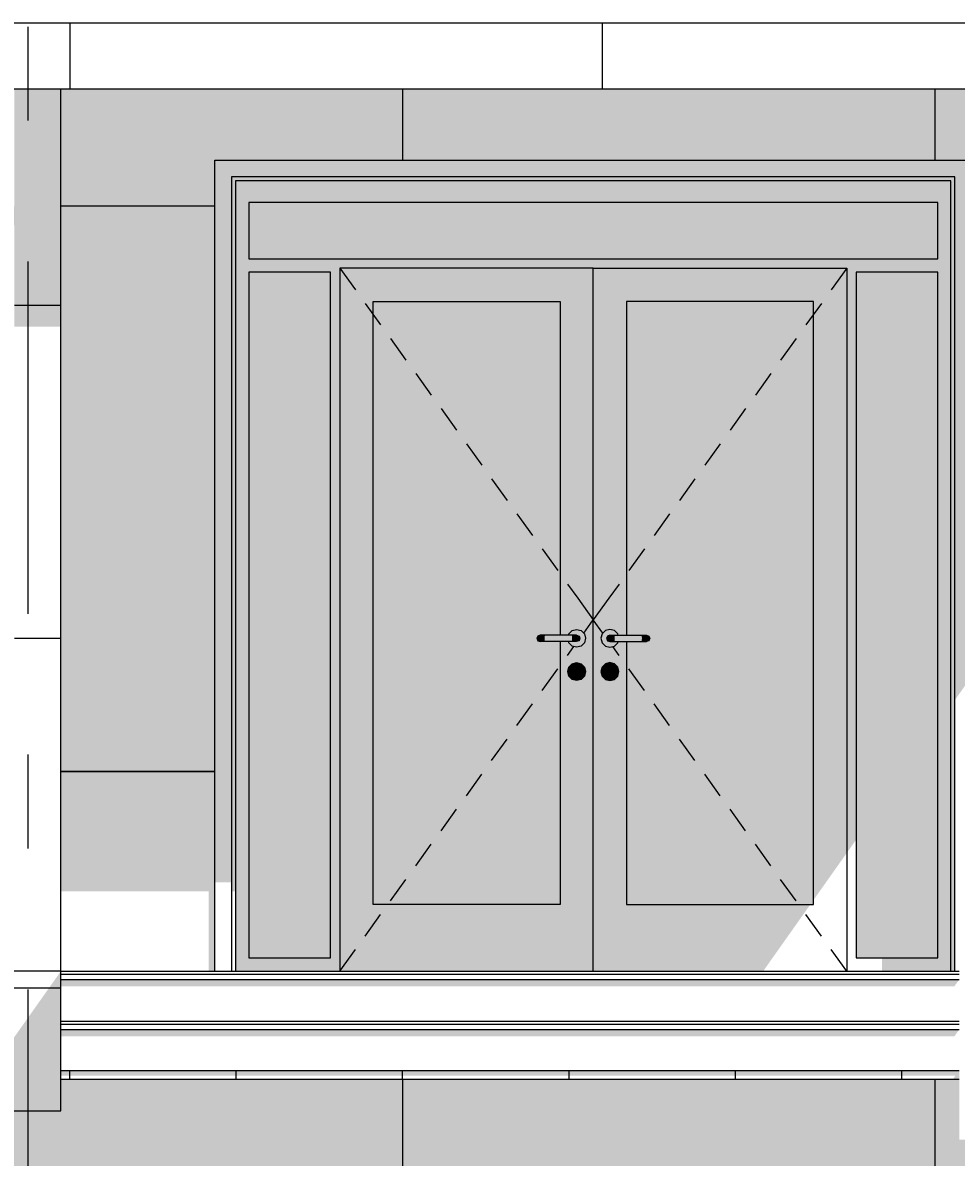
# Model space of a CAD drawing. Header units: millimetres. Extents: x 18162 to 7085488, y 72188 to 247925.
# Drawn here: x 5816994 to 5819800, y 105825 to 109234 of the extents above; entities that cross this region are included whole.
import ezdxf
from ezdxf.enums import TextEntityAlignment as Align

# ---------------------------------------------------------------- set-up
doc = ezdxf.new("R2010")
doc.units = ezdxf.units.MM
doc.header["$MEASUREMENT"] = 0
doc.linetypes.add('Dashed', pattern=[423.333333, 211.666667, -211.666667])
doc.linetypes.add('Double Dashed', pattern=[1093.611073, 529.166651, -211.666656, 141.111112, -211.666656])
for name, color, linetype in [('Archicad Doors', 7, 'Continuous'), ('Structural - Bearing', 7, 'Continuous'), ('Structural - Grid', 7, 'Continuous'), ('Structural - Stair & Railing', 7, 'Continuous')]:
    doc.layers.add(name, color=color, linetype=linetype)
doc.styles.add('GENERATED_STYLE_3', font='', dxfattribs={"width": 0.8})
doc.styles.get('GENERATED_STYLE_3').set_extended_font_data('ISOCPEUR MON')
doc.dimstyles.new('GENERATED_STYLE__18', dxfattribs={"dimtxt": 440.00001, "dimasz": 228, "dimexe": 0.18, "dimexo": 30998.935827, "dimgap": 0, "dimtad": 1, "dimdec": 0, "dimzin": 0, "dimdsep": 46, "dimtxsty": 'GENERATED_STYLE_3', "dimblk": 'ARROWHEAD_2', "dimblk1": 'ARROWHEAD_2', "dimblk2": 'ARROWHEAD_2', "dimcen": 0.09, "dimclrd": 13, "dimclre": 13, "dimclrt": 13, "dimadec": 0, "dimazin": 0, "dimtfac": 1, "dimtdec": 4, "dimtmove": 0, "dimatfit": 3, "dimfxl": 1, "dimtolj": 1, "dimtzin": 0, "dimarcsym": 0})
doc.dimstyles.new('GENERATED_STYLE__19', dxfattribs={"dimtxt": 440.00001, "dimasz": 228, "dimexe": 0.18, "dimexo": 31028.935828, "dimgap": 0, "dimtad": 1, "dimdec": 0, "dimzin": 0, "dimdsep": 46, "dimtxsty": 'GENERATED_STYLE_3', "dimblk": 'ARROWHEAD_2', "dimblk1": 'ARROWHEAD_2', "dimblk2": 'ARROWHEAD_2', "dimcen": 0.09, "dimclrd": 13, "dimclre": 13, "dimclrt": 13, "dimadec": 0, "dimazin": 0, "dimtfac": 1, "dimtdec": 4, "dimtmove": 0, "dimatfit": 3, "dimfxl": 1, "dimtolj": 1, "dimtzin": 0, "dimarcsym": 0})
doc.dimstyles.new('GENERATED_STYLE__20', dxfattribs={"dimtxt": 440.00001, "dimasz": 228, "dimexe": 0.18, "dimexo": 31229.618294, "dimgap": 0, "dimtad": 1, "dimdec": 0, "dimzin": 0, "dimdsep": 46, "dimtxsty": 'GENERATED_STYLE_3', "dimblk": 'ARROWHEAD_2', "dimblk1": 'ARROWHEAD_2', "dimblk2": 'ARROWHEAD_2', "dimcen": 0.09, "dimclrd": 13, "dimclre": 13, "dimclrt": 13, "dimadec": 0, "dimazin": 0, "dimtfac": 1, "dimtdec": 4, "dimtmove": 0, "dimatfit": 3, "dimfxl": 1, "dimtolj": 1, "dimtzin": 0, "dimarcsym": 0})

# ---------------------------------------------------------------- blocks, each defined once
blk = doc.blocks.new('*X2293', base_point=(5785635.3, 106384.1))
at = {"layer": 'Structural - Bearing', "color": 8, "linetype": 'Continuous', "lineweight": 13}
for p, q in [((5818135.3, 106059.1), (5818135.3, 103984.1)), ((5819735.3, 106059.1), (5819735.3, 103984.1))]:
    blk.add_line(p, q, dxfattribs=at)
blk = doc.blocks.new('*X2504', base_point=(5785635.3, 106384.1))
at = {"layer": 'Structural - Bearing', "color": 8, "linetype": 'Continuous', "lineweight": 13}
for p, q in [((5818135.3, 109034.1), (5818135.3, 108821.1)), ((5819735.3, 109034.1), (5819735.3, 108821.1)), ((5817108.8, 108684.1), (5817571.8, 108684.1)), ((5819845.8, 108684.1), (5820438.8, 108684.1)), ((5817108.8, 106984.1), (5817571.8, 106984.1)), ((5817571.8, 106984.1), (5817108.8, 106984.1)), ((5819845.8, 106984.1), (5820438.8, 106984.1)), ((5820438.8, 106984.1), (5819845.8, 106984.1))]:
    blk.add_line(p, q, dxfattribs=at)
blk = doc.blocks.new('*X2516', base_point=(5785635.3, 106384.1))
at = {"layer": 'Structural - Bearing', "color": 7, "linetype": 'Continuous', "lineweight": 9}
for p, q in [((5817135.3, 109234.1), (5817135.3, 109034.1)), ((5818735.3, 109234.1), (5818735.3, 109034.1)), ((5820335.3, 109234.1), (5820335.3, 109034.1))]:
    blk.add_line(p, q, dxfattribs=at)
blk = doc.blocks.new('*D2591', base_point=(5785635.3, 106384.1))
at = {"color": 13, "linetype": 'Continuous', "lineweight": 13}
for p, q in [((5838478.4, 105964.1), (5838478.4, 106334.1)), ((5838703.4, 105964.1), (5837187.8, 105964.1)), ((5838478.4, 105084.1), (5838478.4, 105964.1)), ((5838703.4, 105084.1), (5837187.8, 105084.1)), ((5838478.4, 104284.1), (5838478.4, 105084.1))]:
    blk.add_line(p, q, dxfattribs=at)
at = {"color": 12, "linetype": 'Continuous', "lineweight": 35}
for p, q in [((5838328.4, 106050.7), (5838628.4, 105877.5)), ((5838328.4, 105170.7), (5838628.4, 104997.5))]:
    blk.add_line(p, q, dxfattribs=at)
at = {"color": 13, "lineweight": 13, "insert": (5838012.1, 105155.2), "char_height": 440, "attachment_point": 7, "rotation": 90, "style": 'GENERATED_STYLE_3'}
blk.add_mtext('\\A1;{\\pql;\\fISOCPEUR MON|b0|i0|c0|p0;\\W0.800000;880}', dxfattribs=at)
blk = doc.blocks.new('ARROWHEAD_2')
at = {"color": 0, "linetype": 'Continuous', "lineweight": 0}
for p, q in [((-0.378, -0.655), (0.378, 0.655)), ((0, 0), (-1, 0))]:
    blk.add_line(p, q, dxfattribs=at)
blk = doc.blocks.new('*D2592', base_point=(5785635.3, 106384.1))
at = {"color": 12, "linetype": 'Continuous', "lineweight": 35}
for p, q in [((5838328.4, 106420.7), (5838628.4, 106247.5)), ((5838328.4, 106050.7), (5838628.4, 105877.5))]:
    blk.add_line(p, q, dxfattribs=at)
at = {"color": 13, "linetype": 'Continuous', "lineweight": 13}
for p, q in [((5838703.4, 106334.1), (5837187.8, 106334.1)), ((5838478.4, 105964.1), (5838478.4, 106334.1))]:
    blk.add_line(p, q, dxfattribs=at)
blk = doc.blocks.new('*D2593', base_point=(5785635.3, 106384.1))
at = {"color": 12, "linetype": 'Continuous', "lineweight": 35}
for p, q in [((5838328.4, 109220.7), (5838628.4, 109047.5)), ((5838328.4, 106420.7), (5838628.4, 106247.5))]:
    blk.add_line(p, q, dxfattribs=at)
at = {"color": 13, "linetype": 'Continuous', "lineweight": 13}
for p, q in [((5838703.4, 109134.1), (5837187.8, 109134.1)), ((5838478.4, 106334.1), (5838478.4, 109134.1))]:
    blk.add_line(p, q, dxfattribs=at)
at = {"color": 13, "lineweight": 13, "char_height": 440, "attachment_point": 7, "rotation": 90, "style": 'GENERATED_STYLE_3'}
for s, insert in [('\\A1;{\\pql;\\fISOCPEUR MON|b0|i0|c0|p0;\\W0.800000;2,800}', (5838605.9, 107549.6)), ('\\A1;{\\pql;\\fISOCPEUR MON|b0|i0|c0|p0;\\W0.800000;370}', (5838518.1, 106420.8))]:
    blk.add_mtext(s, dxfattribs=dict(at, insert=insert))
blk = doc.blocks.new('*D2594', base_point=(5785635.3, 106384.1))
at = {"color": 12, "linetype": 'Continuous', "lineweight": 35}
for p, q in [((5838328.4, 109420.7), (5838628.4, 109247.5)), ((5838328.4, 109220.7), (5838628.4, 109047.5))]:
    blk.add_line(p, q, dxfattribs=at)
at = {"color": 13, "linetype": 'Continuous', "lineweight": 13}
blk.add_line((5838478.4, 109134.1), (5838478.4, 109334.1), dxfattribs=at)
blk = doc.blocks.new('*D2595', base_point=(5785635.3, 106384.1))
at = {"color": 12, "linetype": 'Continuous', "lineweight": 35}
for p, q in [((5838328.4, 112220.7), (5838628.4, 112047.5)), ((5838328.4, 109420.7), (5838628.4, 109247.5))]:
    blk.add_line(p, q, dxfattribs=at)
at = {"color": 13, "linetype": 'Continuous', "lineweight": 13}
for p, q in [((5838703.4, 112134.1), (5837187.8, 112134.1)), ((5838478.4, 109334.1), (5838478.4, 112134.1)), ((5838703.4, 109334.1), (5837187.8, 109334.1)), ((5838478.4, 109134.1), (5838478.4, 109334.1))]:
    blk.add_line(p, q, dxfattribs=at)
at = {"color": 13, "lineweight": 13, "char_height": 440, "attachment_point": 7, "rotation": 90, "style": 'GENERATED_STYLE_3'}
for s, insert in [('\\A1;{\\pql;\\fISOCPEUR MON|b0|i0|c0|p0;\\W0.800000;2,800}', (5838605.9, 110549.6)), ('\\A1;{\\pql;\\fISOCPEUR MON|b0|i0|c0|p0;\\W0.800000;200}', (5838518.1, 109420.8))]:
    blk.add_mtext(s, dxfattribs=dict(at, insert=insert))
blk = doc.blocks.new('Standard grid marker[376]_3', base_point=(5817008.8, 166384.1))
at = {"layer": 'Structural - Grid', "color": 13, "linetype": 'Double Dashed', "lineweight": 13, "ltscale": 2}
blk.add_line((5817008.8, 165384.1), (5817008.8, 100884.1), dxfattribs=at)
at = {"layer": 'Structural - Grid', "color": 13, "lineweight": 13, "style": 'GENERATED_STYLE_3'}
blk.add_attdef('AC_MarkerText_1', text='', height=500, rotation=360, dxfattribs=at).set_placement((5817008.8, 99534.1), align=Align.TOP_CENTER)

msp = doc.modelspace()

# ---------------------------------------------------------------- hatches: boundary and pattern name
at = {"layer": 'Archicad Doors', "linetype": 'Continuous', "lineweight": 0}
for points in [[(5819845.8, 108821.1), (5817571.8, 108821.1), (5817621.8, 108771.1), (5819795.8, 108771.1)], [(5817571.8, 108821.1), (5817571.8, 106650.4), (5817621.8, 106650.4), (5817621.8, 108771.1)], [(5819845.8, 108821.1), (5819795.8, 108771.1), (5819795.8, 107199.1), (5819845.8, 107269.8)], [(5819795.8, 108771.1), (5817621.8, 108771.1), (5817633.8, 108759.1), (5819783.8, 108759.1)], [(5817633.8, 108759.1), (5817621.8, 108771.1), (5817621.8, 106623.5), (5817633.8, 106623.5)], [(5819783.8, 106384.1), (5819795.8, 106384.1), (5819795.8, 108771.1), (5819783.8, 108759.1)], [(5817633.8, 108759.1), (5817633.8, 108694.1), (5817673.8, 108694.1), (5819743.8, 108694.1), (5819783.8, 108694.1), (5819783.8, 108759.1)], [(5817633.8, 106384.1), (5817673.8, 106384.1), (5817673.8, 106424.1), (5817673.8, 108484.1), (5817673.8, 108524.1), (5817673.8, 108694.1), (5817633.8, 108694.1)], [(5817673.8, 108524.1), (5819743.8, 108524.1), (5819743.8, 108694.1), (5817673.8, 108694.1)], [(5819743.8, 108694.1), (5819743.8, 108524.1), (5819743.8, 108484.1), (5819743.8, 106424.1), (5819743.8, 106384.1), (5819783.8, 106384.1), (5819783.8, 108694.1)], [(5817673.8, 108484.1), (5817918.8, 108484.1), (5817946.8, 108484.1), (5817946.8, 108496.1), (5819470.8, 108496.1), (5819470.8, 108484.1), (5819498.8, 108484.1), (5819743.8, 108484.1), (5819743.8, 108524.1), (5817673.8, 108524.1)], [(5817946.8, 108396.1), (5818046.8, 108396.1), (5818608.8, 108396.1), (5818708.8, 108396.1), (5818708.8, 108496.1), (5817946.8, 108496.1)], [(5819470.8, 108496.1), (5818708.8, 108496.1), (5818708.8, 108396.1), (5818808.8, 108396.1), (5819370.8, 108396.1), (5819470.8, 108396.1)], [(5817918.8, 106424.1), (5817918.8, 108484.1), (5817673.8, 108484.1), (5817673.8, 106424.1)], [(5817946.8, 106384.1), (5817946.8, 108484.1), (5817918.8, 108484.1), (5817918.8, 106424.1), (5817918.8, 106384.1)], [(5819470.8, 108484.1), (5819470.8, 106739.5), (5819498.8, 106779.1), (5819498.8, 108484.1)], [(5819743.8, 106424.1), (5819743.8, 108484.1), (5819498.8, 108484.1), (5819498.8, 106424.1)], [(5817946.8, 108396.1), (5817946.8, 106584.1), (5818046.8, 106584.1), (5818046.8, 108396.1)], [(5818046.8, 106584.1), (5818608.8, 106584.1), (5818608.8, 107374.1), (5818563.8, 107374.1), (5818548.8, 107374.1), (5818541.8, 107377), (5818538.8, 107384.1), (5818541.8, 107391.1), (5818548.8, 107394.1), (5818608.8, 107394.1), (5818608.8, 108396.1), (5818046.8, 108396.1)], [(5818808.8, 107394.1), (5818868.8, 107394.1), (5818875.9, 107391.1), (5818878.8, 107384.1), (5818875.9, 107377), (5818868.8, 107374.1), (5818867.7, 107374.1), (5818808.8, 107374.1), (5818808.8, 106584.1), (5819370.8, 106584.1), (5819370.8, 108396.1), (5818808.8, 108396.1)], [(5819470.8, 108396.1), (5819370.8, 108396.1), (5819370.8, 106598), (5819470.8, 106739.5)], [(5818658.8, 107374.1), (5818634.5, 107374.1), (5818635.4, 107370.6), (5818645.3, 107360.7), (5818658.8, 107357.1), (5818672.3, 107360.7), (5818682.2, 107370.6), (5818685.8, 107384.1), (5818682.2, 107397.6), (5818672.3, 107407.4), (5818658.8, 107411.1), (5818645.3, 107407.4), (5818635.4, 107397.6), (5818634.5, 107394.1), (5818658.8, 107394.1), (5818665.9, 107391.1), (5818668.8, 107384.1), (5818665.9, 107377)], [(5818735.4, 107397.6), (5818731.8, 107384.1), (5818735.4, 107370.6), (5818745.3, 107360.7), (5818758.8, 107357.1), (5818772.3, 107360.7), (5818782.2, 107370.6), (5818783.1, 107374.1), (5818773.8, 107374.1), (5818758.8, 107374.1), (5818751.8, 107377), (5818748.8, 107384.1), (5818751.8, 107391.1), (5818758.8, 107394.1), (5818783.1, 107394.1), (5818782.2, 107397.6), (5818772.3, 107407.4), (5818758.8, 107411.1), (5818745.3, 107407.4)], [(5818543.3, 107391.1), (5818541.8, 107391.1), (5818538.8, 107384.1), (5818540.5, 107384.1)], [(5818540.5, 107384.1), (5818538.8, 107384.1), (5818541.8, 107377), (5818543.3, 107377)], [(5818548.1, 107391.1), (5818543.3, 107391.1), (5818540.5, 107384.1), (5818546, 107384.1)], [(5818546, 107384.1), (5818540.5, 107384.1), (5818543.3, 107377), (5818548.1, 107377)], [(5818550, 107394.1), (5818548.8, 107394.1), (5818541.8, 107391.1), (5818543.3, 107391.1)], [(5818543.3, 107377), (5818541.8, 107377), (5818548.8, 107374.1), (5818550, 107374.1)], [(5818553.2, 107394.1), (5818550, 107394.1), (5818543.3, 107391.1), (5818548.1, 107391.1)], [(5818548.1, 107377), (5818543.3, 107377), (5818550, 107374.1), (5818553.2, 107374.1)], [(5818555.3, 107391.1), (5818548.1, 107391.1), (5818546, 107384.1), (5818554.2, 107384.1)], [(5818554.2, 107384.1), (5818546, 107384.1), (5818548.1, 107377), (5818555.3, 107377)], [(5818558.1, 107394.1), (5818553.2, 107394.1), (5818548.1, 107391.1), (5818555.3, 107391.1)], [(5818555.3, 107377), (5818548.1, 107377), (5818553.2, 107374.1), (5818558.1, 107374.1)], [(5818563.1, 107391.1), (5818555.3, 107391.1), (5818554.2, 107384.1), (5818562.8, 107384.1)], [(5818562.8, 107384.1), (5818554.2, 107384.1), (5818555.3, 107377), (5818563.1, 107377)], [(5818563.8, 107394.1), (5818558.1, 107394.1), (5818555.3, 107391.1), (5818563.1, 107391.1)], [(5818563.1, 107377), (5818555.3, 107377), (5818558.1, 107374.1), (5818563.8, 107374.1)], [(5818644.5, 107391.1), (5818563.1, 107391.1), (5818562.8, 107384.1), (5818644.8, 107384.1)], [(5818644.8, 107384.1), (5818562.8, 107384.1), (5818563.1, 107377), (5818644.5, 107377)], [(5818643.8, 107394.1), (5818563.8, 107394.1), (5818563.1, 107391.1), (5818644.5, 107391.1)], [(5818644.5, 107377), (5818563.1, 107377), (5818563.8, 107374.1), (5818643.8, 107374.1)], [(5818649.6, 107394.1), (5818643.8, 107394.1), (5818644.5, 107391.1), (5818652.3, 107391.1)], [(5818652.3, 107377), (5818644.5, 107377), (5818643.8, 107374.1), (5818649.6, 107374.1)], [(5818652.3, 107391.1), (5818644.5, 107391.1), (5818644.8, 107384.1), (5818653.5, 107384.1)], [(5818653.5, 107384.1), (5818644.8, 107384.1), (5818644.5, 107377), (5818652.3, 107377)], [(5818654.4, 107394.1), (5818649.6, 107394.1), (5818652.3, 107391.1), (5818659.5, 107391.1)], [(5818659.5, 107377), (5818652.3, 107377), (5818649.6, 107374.1), (5818654.4, 107374.1)], [(5818659.5, 107391.1), (5818652.3, 107391.1), (5818653.5, 107384.1), (5818661.6, 107384.1)], [(5818661.6, 107384.1), (5818653.5, 107384.1), (5818652.3, 107377), (5818659.5, 107377)], [(5818657.7, 107394.1), (5818654.4, 107394.1), (5818659.5, 107391.1), (5818664.3, 107391.1)], [(5818664.3, 107377), (5818659.5, 107377), (5818654.4, 107374.1), (5818657.7, 107374.1)], [(5818658.8, 107394.1), (5818657.7, 107394.1), (5818664.3, 107391.1), (5818665.9, 107391.1)], [(5818665.9, 107377), (5818664.3, 107377), (5818657.7, 107374.1), (5818658.8, 107374.1)], [(5818664.3, 107391.1), (5818659.5, 107391.1), (5818661.6, 107384.1), (5818667.1, 107384.1)], [(5818667.1, 107384.1), (5818661.6, 107384.1), (5818659.5, 107377), (5818664.3, 107377)], [(5818665.9, 107391.1), (5818664.3, 107391.1), (5818667.1, 107384.1), (5818668.8, 107384.1)], [(5818668.8, 107384.1), (5818667.1, 107384.1), (5818664.3, 107377), (5818665.9, 107377)], [(5818751.8, 107391.1), (5818748.8, 107384.1), (5818750.5, 107384.1), (5818753.3, 107391.1)], [(5818748.8, 107384.1), (5818751.8, 107377), (5818753.3, 107377), (5818750.5, 107384.1)], [(5818753.3, 107391.1), (5818750.5, 107384.1), (5818756, 107384.1), (5818758.1, 107391.1)], [(5818750.5, 107384.1), (5818753.3, 107377), (5818758.1, 107377), (5818756, 107384.1)], [(5818758.8, 107394.1), (5818751.8, 107391.1), (5818753.3, 107391.1), (5818760, 107394.1)], [(5818751.8, 107377), (5818758.8, 107374.1), (5818760, 107374.1), (5818753.3, 107377)], [(5818760, 107394.1), (5818753.3, 107391.1), (5818758.1, 107391.1), (5818763.2, 107394.1)], [(5818753.3, 107377), (5818760, 107374.1), (5818763.2, 107374.1), (5818758.1, 107377)], [(5818758.1, 107391.1), (5818756, 107384.1), (5818764.2, 107384.1), (5818765.3, 107391.1)], [(5818756, 107384.1), (5818758.1, 107377), (5818765.3, 107377), (5818764.2, 107384.1)], [(5818763.2, 107394.1), (5818758.1, 107391.1), (5818765.3, 107391.1), (5818768.1, 107394.1)], [(5818758.1, 107377), (5818763.2, 107374.1), (5818768.1, 107374.1), (5818765.3, 107377)], [(5818765.3, 107391.1), (5818764.2, 107384.1), (5818772.8, 107384.1), (5818773.1, 107391.1)], [(5818764.2, 107384.1), (5818765.3, 107377), (5818773.1, 107377), (5818772.8, 107384.1)], [(5818768.1, 107394.1), (5818765.3, 107391.1), (5818773.1, 107391.1), (5818773.8, 107394.1)], [(5818765.3, 107377), (5818768.1, 107374.1), (5818773.8, 107374.1), (5818773.1, 107377)], [(5818773.1, 107391.1), (5818772.8, 107384.1), (5818854.8, 107384.1), (5818854.5, 107391.1)], [(5818772.8, 107384.1), (5818773.1, 107377), (5818854.5, 107377), (5818854.8, 107384.1)], [(5818773.8, 107394.1), (5818773.1, 107391.1), (5818854.5, 107391.1), (5818853.8, 107394.1)], [(5818773.1, 107377), (5818773.8, 107374.1), (5818853.8, 107374.1), (5818854.5, 107377)], [(5818853.8, 107394.1), (5818854.5, 107391.1), (5818862.3, 107391.1), (5818859.6, 107394.1)], [(5818854.5, 107377), (5818853.8, 107374.1), (5818859.6, 107374.1), (5818862.3, 107377)], [(5818854.5, 107391.1), (5818854.8, 107384.1), (5818863.5, 107384.1), (5818862.3, 107391.1)], [(5818854.8, 107384.1), (5818854.5, 107377), (5818862.3, 107377), (5818863.5, 107384.1)], [(5818859.6, 107394.1), (5818862.3, 107391.1), (5818869.5, 107391.1), (5818864.4, 107394.1)], [(5818862.3, 107377), (5818859.6, 107374.1), (5818864.4, 107374.1), (5818869.5, 107377)], [(5818862.3, 107391.1), (5818863.5, 107384.1), (5818871.6, 107384.1), (5818869.5, 107391.1)], [(5818863.5, 107384.1), (5818862.3, 107377), (5818869.5, 107377), (5818871.6, 107384.1)], [(5818864.4, 107394.1), (5818869.5, 107391.1), (5818874.3, 107391.1), (5818867.7, 107394.1)], [(5818869.5, 107377), (5818864.4, 107374.1), (5818867.7, 107374.1), (5818874.3, 107377)], [(5818867.7, 107394.1), (5818874.3, 107391.1), (5818875.9, 107391.1), (5818868.8, 107394.1)], [(5818874.3, 107377), (5818867.7, 107374.1), (5818868.8, 107374.1), (5818875.9, 107377)], [(5818869.5, 107391.1), (5818871.6, 107384.1), (5818877.1, 107384.1), (5818874.3, 107391.1)], [(5818871.6, 107384.1), (5818869.5, 107377), (5818874.3, 107377), (5818877.1, 107384.1)], [(5818874.3, 107391.1), (5818877.1, 107384.1), (5818878.8, 107384.1), (5818875.9, 107391.1)], [(5818877.1, 107384.1), (5818874.3, 107377), (5818875.9, 107377), (5818878.8, 107384.1)], [(5818631.8, 107284.1), (5818631.9, 107284.1), (5818635.5, 107297.5), (5818635.4, 107297.6)], [(5818653.8, 107286.9), (5818635.5, 107297.5), (5818631.9, 107284.1), (5818653.8, 107284.1)], [(5818635.4, 107297.6), (5818635.5, 107297.5), (5818645.4, 107307.4), (5818645.3, 107307.4)], [(5818651.4, 107293.8), (5818652.1, 107295.7), (5818645.4, 107307.4), (5818635.5, 107297.5), (5818653.8, 107286.9), (5818653.8, 107288.5)], [(5818645.3, 107307.4), (5818645.4, 107307.4), (5818658.8, 107311), (5818658.8, 107311.1)], [(5818653.4, 107299.2), (5818658.8, 107301.5), (5818658.8, 107311), (5818645.4, 107307.4), (5818652.1, 107295.7)], [(5818651.4, 107293.8), (5818653.8, 107288.5), (5818653.8, 107271.6), (5818655.3, 107268), (5818658.8, 107266.6), (5818662.4, 107268), (5818663.8, 107271.6), (5818663.8, 107288.5), (5818666.3, 107293.8), (5818664.2, 107299.2), (5818658.8, 107301.5), (5818653.4, 107299.2)], [(5818658.8, 107311.1), (5818658.8, 107311), (5818672.3, 107307.4), (5818672.3, 107307.4)], [(5818664.2, 107299.2), (5818665.5, 107295.7), (5818672.3, 107307.4), (5818658.8, 107311), (5818658.8, 107301.5)], [(5818666.3, 107293.8), (5818663.8, 107288.5), (5818663.8, 107286.9), (5818682.1, 107297.5), (5818672.3, 107307.4), (5818665.5, 107295.7)], [(5818663.8, 107284.1), (5818685.7, 107284.1), (5818682.1, 107297.5), (5818663.8, 107286.9)], [(5818672.3, 107307.4), (5818672.3, 107307.4), (5818682.1, 107297.5), (5818682.2, 107297.6)], [(5818682.2, 107297.6), (5818682.1, 107297.5), (5818685.7, 107284.1), (5818685.8, 107284.1)], [(5818735.4, 107297.6), (5818731.8, 107284.1), (5818731.9, 107284.1), (5818735.5, 107297.5)], [(5818753.8, 107286.9), (5818735.5, 107297.5), (5818731.9, 107284.1), (5818753.8, 107284.1)], [(5818745.3, 107307.4), (5818735.4, 107297.6), (5818735.5, 107297.5), (5818745.4, 107307.4)], [(5818751.4, 107293.8), (5818752.1, 107295.7), (5818745.4, 107307.4), (5818735.5, 107297.5), (5818753.8, 107286.9), (5818753.8, 107288.5)], [(5818758.8, 107311.1), (5818745.3, 107307.4), (5818745.4, 107307.4), (5818758.8, 107311)], [(5818753.4, 107299.2), (5818758.8, 107301.5), (5818758.8, 107311), (5818745.4, 107307.4), (5818752.1, 107295.7)], [(5818751.4, 107293.8), (5818753.8, 107288.5), (5818753.8, 107271.6), (5818755.3, 107268), (5818758.8, 107266.6), (5818762.4, 107268), (5818763.8, 107271.6), (5818763.8, 107288.5), (5818766.3, 107293.8), (5818764.2, 107299.2), (5818758.8, 107301.5), (5818753.4, 107299.2)], [(5818772.3, 107307.4), (5818758.8, 107311.1), (5818758.8, 107311), (5818772.3, 107307.4)], [(5818764.2, 107299.2), (5818765.5, 107295.7), (5818772.3, 107307.4), (5818758.8, 107311), (5818758.8, 107301.5)], [(5818766.3, 107293.8), (5818763.8, 107288.5), (5818763.8, 107286.9), (5818782.1, 107297.5), (5818772.3, 107307.4), (5818765.5, 107295.7)], [(5818763.8, 107284.1), (5818785.7, 107284.1), (5818782.1, 107297.5), (5818763.8, 107286.9)], [(5818782.2, 107297.6), (5818772.3, 107307.4), (5818772.3, 107307.4), (5818782.1, 107297.5)], [(5818785.8, 107284.1), (5818782.2, 107297.6), (5818782.1, 107297.5), (5818785.7, 107284.1)], [(5818635.4, 107270.6), (5818635.5, 107270.6), (5818631.9, 107284.1), (5818631.8, 107284.1)], [(5818653.8, 107284.1), (5818631.9, 107284.1), (5818635.5, 107270.6), (5818653.8, 107281.2)], [(5818645.3, 107260.7), (5818645.4, 107260.8), (5818635.5, 107270.6), (5818635.4, 107270.6)], [(5818653.8, 107281.2), (5818635.5, 107270.6), (5818645.4, 107260.8), (5818653.8, 107275.4)], [(5818658.8, 107257.2), (5818658.8, 107266.6), (5818655.3, 107268), (5818653.8, 107271.6), (5818653.8, 107275.4), (5818645.4, 107260.8)], [(5818672.3, 107260.8), (5818663.8, 107275.4), (5818663.8, 107271.6), (5818662.4, 107268), (5818658.8, 107266.6), (5818658.8, 107257.2)], [(5818663.8, 107281.2), (5818682.1, 107270.6), (5818685.7, 107284.1), (5818663.8, 107284.1)], [(5818663.8, 107275.4), (5818672.3, 107260.8), (5818682.1, 107270.6), (5818663.8, 107281.2)], [(5818682.2, 107270.6), (5818682.1, 107270.6), (5818672.3, 107260.8), (5818672.3, 107260.7)], [(5818685.8, 107284.1), (5818685.7, 107284.1), (5818682.1, 107270.6), (5818682.2, 107270.6)], [(5818731.8, 107284.1), (5818735.4, 107270.6), (5818735.5, 107270.6), (5818731.9, 107284.1)], [(5818753.8, 107284.1), (5818731.9, 107284.1), (5818735.5, 107270.6), (5818753.8, 107281.2)], [(5818735.4, 107270.6), (5818745.3, 107260.7), (5818745.4, 107260.8), (5818735.5, 107270.6)], [(5818753.8, 107281.2), (5818735.5, 107270.6), (5818745.4, 107260.8), (5818753.8, 107275.4)], [(5818758.8, 107257.2), (5818758.8, 107266.6), (5818755.3, 107268), (5818753.8, 107271.6), (5818753.8, 107275.4), (5818745.4, 107260.8)], [(5818772.3, 107260.8), (5818763.8, 107275.4), (5818763.8, 107271.6), (5818762.4, 107268), (5818758.8, 107266.6), (5818758.8, 107257.2)], [(5818763.8, 107281.2), (5818782.1, 107270.6), (5818785.7, 107284.1), (5818763.8, 107284.1)], [(5818763.8, 107275.4), (5818772.3, 107260.8), (5818782.1, 107270.6), (5818763.8, 107281.2)], [(5818772.3, 107260.7), (5818782.2, 107270.6), (5818782.1, 107270.6), (5818772.3, 107260.8)], [(5818782.2, 107270.6), (5818785.8, 107284.1), (5818785.7, 107284.1), (5818782.1, 107270.6)], [(5818658.8, 107257.1), (5818658.8, 107257.2), (5818645.4, 107260.8), (5818645.3, 107260.7)], [(5818672.3, 107260.7), (5818672.3, 107260.8), (5818658.8, 107257.2), (5818658.8, 107257.1)], [(5818745.3, 107260.7), (5818758.8, 107257.1), (5818758.8, 107257.2), (5818745.4, 107260.8)], [(5818758.8, 107257.1), (5818772.3, 107260.7), (5818772.3, 107260.8), (5818758.8, 107257.2)], [(5817946.8, 106584.1), (5817946.8, 106384.1), (5818708.8, 106384.1), (5818708.8, 106584.1), (5818608.8, 106584.1), (5818046.8, 106584.1)], [(5819360.9, 106584.1), (5818708.8, 106584.1), (5818708.8, 106384.1), (5819219.5, 106384.1)], [(5817918.8, 106424.1), (5817673.8, 106424.1), (5817673.8, 106384.1), (5817918.8, 106384.1)], [(5819576.8, 106424.1), (5819576.8, 106384.1), (5819743.8, 106384.1), (5819743.8, 106424.1)]]:
    msp.add_hatch(color=49, dxfattribs=at).paths.add_polyline_path(points)
h = msp.add_hatch(color=49, dxfattribs=at)
h.paths.add_polyline_path([(5818634.5, 107374.1), (5818608.8, 107374.1), (5818608.8, 106584.1), (5818708.8, 106584.1), (5818708.8, 108396.1), (5818608.8, 108396.1), (5818608.8, 107394.1), (5818634.5, 107394.1), (5818635.4, 107397.6), (5818645.3, 107407.4), (5818658.8, 107411.1), (5818672.3, 107407.4), (5818682.2, 107397.6), (5818685.8, 107384.1), (5818682.2, 107370.6), (5818672.3, 107360.7), (5818658.8, 107357.1), (5818645.3, 107360.7), (5818635.4, 107370.6)])
h.paths.add_polyline_path([(5818635.4, 107270.6), (5818631.8, 107284.1), (5818635.4, 107297.6), (5818645.3, 107307.4), (5818658.8, 107311.1), (5818672.3, 107307.4), (5818682.2, 107297.6), (5818685.8, 107284.1), (5818682.2, 107270.6), (5818672.3, 107260.7), (5818658.8, 107257.1), (5818645.3, 107260.7)], flags=0)
h = msp.add_hatch(color=49, dxfattribs=at)
h.paths.add_polyline_path([(5818708.8, 108396.1), (5818708.8, 106584.1), (5818808.8, 106584.1), (5818808.8, 107374.1), (5818783.1, 107374.1), (5818782.2, 107370.6), (5818772.3, 107360.7), (5818758.8, 107357.1), (5818745.3, 107360.7), (5818735.4, 107370.6), (5818731.8, 107384.1), (5818735.4, 107397.6), (5818745.3, 107407.4), (5818758.8, 107411.1), (5818772.3, 107407.4), (5818782.2, 107397.6), (5818783.1, 107394.1), (5818808.8, 107394.1), (5818808.8, 108396.1)])
h.paths.add_polyline_path([(5818735.4, 107270.6), (5818731.8, 107284.1), (5818735.4, 107297.6), (5818745.3, 107307.4), (5818758.8, 107311.1), (5818772.3, 107307.4), (5818782.2, 107297.6), (5818785.8, 107284.1), (5818782.2, 107270.6), (5818772.3, 107260.7), (5818758.8, 107257.1), (5818745.3, 107260.7)], flags=0)
at = {"layer": 'Structural - Bearing', "linetype": 'Continuous', "lineweight": 9}
h = msp.add_hatch(dxfattribs=at)
h.set_pattern_fill('Grid_100x100_0003', style=0, pattern_type=2)
h.set_pattern_definition([(0, (5785635.3, 106384.1), (0, 1000), []), (90, (5785635.3, 106384.1), (-1000, 0), [])])
h.paths.add_polyline_path([(5816908.8, 106354.1), (5816908.8, 106334.1), (5817108.8, 106334.1), (5817108.8, 109034.1), (5816968.8, 109034.1), (5816968.8, 108684.1), (5816958.8, 108674.1), (5816958.8, 108634.1), (5816968.8, 108624.1), (5816968.8, 107554.1), (5816958.8, 107544.1), (5816958.8, 107504.1), (5816968.8, 107494.1), (5816968.8, 106414.1), (5816958.8, 106414.1), (5816958.8, 106354.1), (5816938.8, 106354.1)])
at = {"layer": 'Structural - Bearing', "linetype": 'Continuous', "lineweight": 0}
for points in [[(5816958.8, 108674.1), (5816958.8, 108634.1), (5816968.8, 108624.1), (5816968.8, 108320.6), (5817108.8, 108320.6), (5817108.8, 109034.1), (5816968.8, 109034.1), (5816968.8, 108684.1)], [(5820438.8, 109034.1), (5817108.8, 109034.1), (5817108.8, 106623.5), (5817552.8, 106623.5), (5817552.8, 106384.1), (5817571.8, 106384.1), (5817571.8, 108821.1), (5819845.8, 108821.1), (5819845.8, 107269.8), (5820068.8, 107585.2), (5820068.8, 106384.1), (5820438.8, 106384.1)], [(5817073.5, 106334.1), (5817108.8, 106334.1), (5817108.8, 106384.1)], [(5817073.5, 106334.1), (5816811.8, 105964.1), (5817108.8, 105964.1), (5817108.8, 106334.1)]]:
    msp.add_hatch(color=49, dxfattribs=at).paths.add_polyline_path(points)
h = msp.add_hatch(color=49, dxfattribs=at)
h.paths.add_polyline_path([(5813408.8, 106284.1), (5806308.8, 106284.1), (5806308.8, 106241.6), (5812146.4, 106241.6), (5812146.4, 105084.1), (5812208.8, 105084.1), (5812208.8, 104284.1), (5812028.8, 104284.1), (5812028.8, 104012.4), (5815431.8, 104012.4), (5815003.8, 103407.1), (5815003.8, 103397.1), (5814995.9, 103385.9), (5814988.8, 103385.9), (5814978.8, 103371.8), (5814978.8, 103361.8), (5814970.9, 103350.6), (5814963.8, 103350.6), (5814953.8, 103336.4), (5814953.8, 103326.4), (5814938.8, 103305.2), (5814938.8, 103290.2), (5814953.8, 103290.2), (5814953.8, 103186.4), (5814703.8, 102832.9), (5814703.8, 102822.9), (5814695.9, 102811.7), (5814688.8, 102811.7), (5814678.8, 102797.5), (5814678.8, 102787.5), (5814670.9, 102776.3), (5814663.8, 102776.3), (5814653.8, 102762.2), (5814653.8, 102752.2), (5814638.8, 102731), (5814638.8, 102716), (5814653.8, 102716), (5814653.8, 102612.2), (5814663.9, 102612.2), (5814663.9, 102601.5), (5817345.1, 102601.5), (5817338.8, 102591), (5817338.8, 102384.8), (5818538.8, 102384.8), (5819667.4, 104263), (5819738.8, 104263), (5820185.8, 104895.1), (5820238.8, 104895.1), (5820933.8, 105877.9), (5819808.8, 105877.9), (5819808.8, 106059.1), (5817108.8, 106059.1), (5817108.8, 105964.1), (5813408.8, 105964.1)])
h.paths.add_polyline_path([(5814708.8, 104284.1), (5814708.8, 105084.1), (5815908.8, 105084.1), (5815908.8, 104284.1)], flags=0)
at = {"layer": 'Structural - Stair & Railing', "linetype": 'Continuous', "lineweight": 0}
for points in [[(5819808.8, 106359.1), (5817108.8, 106359.1), (5817108.8, 106337.9), (5819793.8, 106337.9)], [(5817108.8, 106187.9), (5819793.8, 106187.9), (5819808.8, 106209.1), (5817108.8, 106209.1)], [(5817108.8, 106084.1), (5817108.8, 106069.8), (5819796.5, 106069.8), (5819790, 106059.1), (5819808.8, 106059.1), (5819808.8, 106084.1)]]:
    msp.add_hatch(color=49, dxfattribs=at).paths.add_polyline_path(points)
at = {"layer": 'Structural - Stair & Railing', "linetype": 'Continuous', "lineweight": 9}
h = msp.add_hatch(dxfattribs=at)
h.set_pattern_fill('Grid_50x100_0003', style=0, pattern_type=2)
h.set_pattern_definition([(180, (5785635.3, 106384.1), (0, 1000), []), (90, (5785635.34, 106384.06), (500, 0), [])])
h.paths.add_polyline_path([(5817108.8, 106084.1), (5817108.8, 106059.1), (5819808.8, 106059.1), (5819808.8, 106084.1)])

# ---------------------------------------------------------------- linework, layer by layer
at = {"color": 8, "linetype": 'Dashed', "lineweight": 13, "ltscale": 2}
msp.add_line((5800379.4, 106384.1), (5841359.8, 106384.1), dxfattribs=at)
at = {"layer": 'Archicad Doors', "color": 7, "linetype": 'Continuous', "lineweight": 9}
for p, q in [((5817571.8, 106384.1), (5817571.8, 108821.1)), ((5817571.8, 108821.1), (5819845.8, 108821.1)), ((5817621.8, 108771.1), (5817621.8, 106384.1)), ((5819795.8, 108771.1), (5817621.8, 108771.1)), ((5819795.8, 106384.1), (5819795.8, 108771.1)), ((5817633.8, 108759.1), (5817633.8, 106384.1)), ((5819783.8, 108759.1), (5817633.8, 108759.1)), ((5819783.8, 106384.1), (5819783.8, 108759.1)), ((5817673.8, 108694.1), (5817673.8, 108524.1)), ((5819743.8, 108694.1), (5817673.8, 108694.1)), ((5819743.8, 108524.1), (5819743.8, 108694.1)), ((5817673.8, 108524.1), (5819743.8, 108524.1)), ((5817946.8, 108496.1), (5817993.6, 108431.2)), ((5817946.8, 108496.1), (5817946.8, 108396.1)), ((5818708.8, 108496.1), (5817946.8, 108496.1)), ((5818708.8, 106384.1), (5818708.8, 108496.1)), ((5818708.8, 108496.1), (5819470.8, 108496.1)), ((5819470.8, 108496.1), (5819424, 108431.2)), ((5819470.8, 108496.1), (5819470.8, 108396.1)), ((5817673.8, 108484.1), (5817673.8, 106424.1)), ((5817918.8, 108484.1), (5817673.8, 108484.1)), ((5817918.8, 106424.1), (5817918.8, 108484.1)), ((5819498.8, 108484.1), (5819498.8, 106424.1)), ((5819743.8, 108484.1), (5819498.8, 108484.1)), ((5819743.8, 106424.1), (5819743.8, 108484.1)), ((5817946.8, 108396.1), (5817946.8, 106584.1)), ((5818022.9, 108390.6), (5818069.7, 108325.8)), ((5818046.8, 106584.1), (5818046.8, 108396.1)), ((5818046.8, 108396.1), (5818608.8, 108396.1)), ((5818608.8, 108396.1), (5818608.8, 107394.1)), ((5818808.8, 108396.1), (5818808.8, 107394.1)), ((5819370.8, 108396.1), (5818808.8, 108396.1)), ((5819394.8, 108390.6), (5819347.9, 108325.8)), ((5819370.8, 106584.1), (5819370.8, 108396.1)), ((5819470.8, 108396.1), (5819470.8, 106584.1)), ((5818099, 108285.2), (5818145.8, 108220.3)), ((5819318.7, 108285.2), (5819271.9, 108220.3)), ((5818175, 108179.8), (5818221.8, 108114.9)), ((5819242.6, 108179.8), (5819195.8, 108114.9)), ((5818251.1, 108074.4), (5818297.9, 108009.5)), ((5819166.5, 108074.4), (5819119.7, 108009.5)), ((5818327.2, 107969), (5818374, 107904.1)), ((5819090.5, 107969), (5819043.7, 107904.1)), ((5818403.2, 107863.5), (5818450.1, 107798.7)), ((5819014.4, 107863.5), (5818967.6, 107798.7)), ((5818479.3, 107758.1), (5818526.1, 107693.3)), ((5818938.3, 107758.1), (5818891.5, 107693.3)), ((5818555.4, 107652.7), (5818602.2, 107587.8)), ((5818862.3, 107652.7), (5818815.4, 107587.8)), ((5818631.5, 107547.3), (5818662, 107504.9)), ((5818786.2, 107547.3), (5818755.6, 107504.9)), ((5818662, 107504.9), (5818708.8, 107440.1)), ((5818755.6, 107504.9), (5818708.8, 107440.1)), ((5818679.9, 107399.9), (5818708.8, 107440.1)), ((5818737.8, 107399.9), (5818708.8, 107440.1)), ((5818635.4, 107397.6), (5818645.3, 107407.4)), ((5818645.3, 107407.4), (5818658.8, 107411.1)), ((5818658.8, 107411.1), (5818672.3, 107407.4)), ((5818672.3, 107407.4), (5818682.2, 107397.6)), ((5818745.3, 107407.4), (5818735.4, 107397.6)), ((5818758.8, 107411.1), (5818745.3, 107407.4)), ((5818772.3, 107407.4), (5818758.8, 107411.1)), ((5818782.2, 107397.6), (5818772.3, 107407.4)), ((5818541.8, 107391.1), (5818538.8, 107384.1)), ((5818538.8, 107384.1), (5818541.8, 107377)), ((5818543.3, 107391.1), (5818540.5, 107384.1)), ((5818540.5, 107384.1), (5818543.3, 107377)), ((5818548.8, 107394.1), (5818541.8, 107391.1)), ((5818541.8, 107377), (5818548.8, 107374.1)), ((5818548.1, 107391.1), (5818546, 107384.1)), ((5818546, 107384.1), (5818548.1, 107377)), ((5818550, 107394.1), (5818548.8, 107394.1)), ((5818550, 107374.1), (5818548.8, 107374.1)), ((5818553.2, 107394.1), (5818550, 107394.1)), ((5818553.2, 107374.1), (5818550, 107374.1)), ((5818558.1, 107394.1), (5818553.2, 107394.1)), ((5818558.1, 107374.1), (5818553.2, 107374.1)), ((5818555.3, 107391.1), (5818554.2, 107384.1)), ((5818554.2, 107384.1), (5818555.3, 107377)), ((5818563.8, 107394.1), (5818558.1, 107394.1)), ((5818563.8, 107374.1), (5818558.1, 107374.1)), ((5818643.8, 107394.1), (5818563.8, 107394.1)), ((5818643.8, 107374.1), (5818563.8, 107374.1)), ((5818608.8, 107374.1), (5818608.8, 106584.1)), ((5818634.5, 107394.1), (5818635.4, 107397.6)), ((5818635.4, 107370.6), (5818634.5, 107374.1)), ((5818645.3, 107360.7), (5818635.4, 107370.6)), ((5818649.6, 107394.1), (5818643.8, 107394.1)), ((5818649.6, 107374.1), (5818643.8, 107374.1)), ((5818654.4, 107394.1), (5818649.6, 107394.1)), ((5818654.4, 107374.1), (5818649.6, 107374.1)), ((5818652.3, 107391.1), (5818653.5, 107384.1)), ((5818653.5, 107384.1), (5818652.3, 107377)), ((5818657.7, 107394.1), (5818654.4, 107394.1)), ((5818657.7, 107374.1), (5818654.4, 107374.1)), ((5818658.8, 107394.1), (5818657.7, 107394.1)), ((5818658.8, 107374.1), (5818657.7, 107374.1)), ((5818658.8, 107394.1), (5818665.9, 107391.1)), ((5818665.9, 107377), (5818658.8, 107374.1)), ((5818659.5, 107391.1), (5818661.6, 107384.1)), ((5818661.6, 107384.1), (5818659.5, 107377)), ((5818664.3, 107391.1), (5818667.1, 107384.1)), ((5818667.1, 107384.1), (5818664.3, 107377)), ((5818665.9, 107391.1), (5818668.8, 107384.1)), ((5818668.8, 107384.1), (5818665.9, 107377)), ((5818682.2, 107370.6), (5818672.3, 107360.7)), ((5818682.2, 107397.6), (5818685.8, 107384.1)), ((5818685.8, 107384.1), (5818682.2, 107370.6)), ((5818735.4, 107397.6), (5818731.8, 107384.1)), ((5818731.8, 107384.1), (5818735.4, 107370.6)), ((5818735.4, 107370.6), (5818745.3, 107360.7)), ((5818751.8, 107391.1), (5818748.8, 107384.1)), ((5818748.8, 107384.1), (5818751.8, 107377)), ((5818753.3, 107391.1), (5818750.5, 107384.1)), ((5818750.5, 107384.1), (5818753.3, 107377)), ((5818758.8, 107394.1), (5818751.8, 107391.1)), ((5818751.8, 107377), (5818758.8, 107374.1)), ((5818758.1, 107391.1), (5818756, 107384.1)), ((5818756, 107384.1), (5818758.1, 107377)), ((5818758.8, 107394.1), (5818760, 107394.1)), ((5818758.8, 107374.1), (5818760, 107374.1)), ((5818760, 107394.1), (5818763.2, 107394.1)), ((5818760, 107374.1), (5818763.2, 107374.1)), ((5818763.2, 107394.1), (5818768.1, 107394.1)), ((5818763.2, 107374.1), (5818768.1, 107374.1)), ((5818765.3, 107391.1), (5818764.2, 107384.1)), ((5818764.2, 107384.1), (5818765.3, 107377)), ((5818768.1, 107394.1), (5818773.8, 107394.1)), ((5818768.1, 107374.1), (5818773.8, 107374.1)), ((5818772.3, 107360.7), (5818782.2, 107370.6)), ((5818773.8, 107394.1), (5818853.8, 107394.1)), ((5818773.8, 107374.1), (5818853.8, 107374.1)), ((5818783.1, 107394.1), (5818782.2, 107397.6)), ((5818782.2, 107370.6), (5818783.1, 107374.1)), ((5818808.8, 107374.1), (5818808.8, 106584.1)), ((5818853.8, 107394.1), (5818859.6, 107394.1)), ((5818853.8, 107374.1), (5818859.6, 107374.1)), ((5818859.6, 107394.1), (5818864.4, 107394.1)), ((5818859.6, 107374.1), (5818864.4, 107374.1)), ((5818862.3, 107391.1), (5818863.5, 107384.1)), ((5818863.5, 107384.1), (5818862.3, 107377)), ((5818864.4, 107394.1), (5818867.7, 107394.1)), ((5818864.4, 107374.1), (5818867.7, 107374.1)), ((5818867.7, 107394.1), (5818868.8, 107394.1)), ((5818867.7, 107374.1), (5818868.8, 107374.1)), ((5818868.8, 107394.1), (5818875.9, 107391.1)), ((5818875.9, 107377), (5818868.8, 107374.1)), ((5818869.5, 107391.1), (5818871.6, 107384.1)), ((5818871.6, 107384.1), (5818869.5, 107377)), ((5818874.3, 107391.1), (5818877.1, 107384.1)), ((5818877.1, 107384.1), (5818874.3, 107377)), ((5818875.9, 107391.1), (5818878.8, 107384.1)), ((5818878.8, 107384.1), (5818875.9, 107377)), ((5818631.5, 107332.8), (5818650.5, 107359.3)), ((5818658.8, 107357.1), (5818645.3, 107360.7)), ((5818672.3, 107360.7), (5818658.8, 107357.1)), ((5818745.3, 107360.7), (5818758.8, 107357.1)), ((5818758.8, 107357.1), (5818772.3, 107360.7)), ((5818786.2, 107332.8), (5818767.1, 107359.3)), ((5818631.8, 107284.1), (5818635.4, 107297.6)), ((5818635.4, 107297.6), (5818645.3, 107307.4)), ((5818645.3, 107307.4), (5818658.8, 107311.1)), ((5818652.1, 107295.7), (5818653.4, 107299.2)), ((5818653.4, 107299.2), (5818658.8, 107301.5)), ((5818658.8, 107311.1), (5818672.3, 107307.4)), ((5818658.8, 107301.5), (5818664.2, 107299.2)), ((5818664.2, 107299.2), (5818665.5, 107295.7)), ((5818672.3, 107307.4), (5818682.2, 107297.6)), ((5818682.2, 107297.6), (5818685.8, 107284.1)), ((5818735.4, 107297.6), (5818731.8, 107284.1)), ((5818745.3, 107307.4), (5818735.4, 107297.6)), ((5818758.8, 107311.1), (5818745.3, 107307.4)), ((5818752.1, 107295.7), (5818753.4, 107299.2)), ((5818753.4, 107299.2), (5818758.8, 107301.5)), ((5818772.3, 107307.4), (5818758.8, 107311.1)), ((5818758.8, 107301.5), (5818764.2, 107299.2)), ((5818764.2, 107299.2), (5818765.5, 107295.7)), ((5818782.2, 107297.6), (5818772.3, 107307.4)), ((5818785.8, 107284.1), (5818782.2, 107297.6)), ((5818555.4, 107227.4), (5818602.2, 107292.3)), ((5818635.4, 107270.6), (5818631.8, 107284.1)), ((5818645.3, 107260.7), (5818635.4, 107270.6)), ((5818651.4, 107293.8), (5818652.1, 107295.7)), ((5818653.8, 107286.9), (5818653.8, 107288.5)), ((5818653.8, 107286.9), (5818653.8, 107284.1)), ((5818653.8, 107284.1), (5818653.8, 107281.2)), ((5818653.8, 107281.2), (5818653.8, 107275.4)), ((5818653.8, 107275.4), (5818653.8, 107271.6)), ((5818655.3, 107268), (5818653.8, 107271.6)), ((5818658.8, 107266.6), (5818655.3, 107268)), ((5818662.4, 107268), (5818658.8, 107266.6)), ((5818663.8, 107271.6), (5818662.4, 107268)), ((5818666.3, 107293.8), (5818663.8, 107288.5)), ((5818663.8, 107288.5), (5818663.8, 107286.9)), ((5818663.8, 107286.9), (5818663.8, 107284.1)), ((5818663.8, 107284.1), (5818663.8, 107281.2)), ((5818663.8, 107281.2), (5818663.8, 107275.4)), ((5818663.8, 107275.4), (5818663.8, 107271.6)), ((5818665.5, 107295.7), (5818666.3, 107293.8)), ((5818682.2, 107270.6), (5818672.3, 107260.7)), ((5818685.8, 107284.1), (5818682.2, 107270.6)), ((5818731.8, 107284.1), (5818735.4, 107270.6)), ((5818735.4, 107270.6), (5818745.3, 107260.7)), ((5818751.4, 107293.8), (5818752.1, 107295.7)), ((5818753.8, 107288.5), (5818751.4, 107293.8)), ((5818753.8, 107286.9), (5818753.8, 107288.5)), ((5818753.8, 107286.9), (5818753.8, 107284.1)), ((5818753.8, 107284.1), (5818753.8, 107281.2)), ((5818753.8, 107281.2), (5818753.8, 107275.4)), ((5818753.8, 107275.4), (5818753.8, 107271.6)), ((5818755.3, 107268), (5818753.8, 107271.6)), ((5818758.8, 107266.6), (5818755.3, 107268)), ((5818762.4, 107268), (5818758.8, 107266.6)), ((5818763.8, 107271.6), (5818762.4, 107268)), ((5818766.3, 107293.8), (5818763.8, 107288.5)), ((5818763.8, 107288.5), (5818763.8, 107286.9)), ((5818763.8, 107286.9), (5818763.8, 107284.1)), ((5818763.8, 107284.1), (5818763.8, 107281.2)), ((5818763.8, 107281.2), (5818763.8, 107275.4)), ((5818763.8, 107275.4), (5818763.8, 107271.6)), ((5818765.5, 107295.7), (5818766.3, 107293.8)), ((5818772.3, 107260.7), (5818782.2, 107270.6)), ((5818782.2, 107270.6), (5818785.8, 107284.1)), ((5818862.3, 107227.4), (5818815.4, 107292.3)), ((5818658.8, 107257.1), (5818645.3, 107260.7)), ((5818672.3, 107260.7), (5818658.8, 107257.1)), ((5818745.3, 107260.7), (5818758.8, 107257.1)), ((5818758.8, 107257.1), (5818772.3, 107260.7)), ((5818479.3, 107122), (5818526.1, 107186.9)), ((5818938.3, 107122), (5818891.5, 107186.9)), ((5818403.2, 107016.6), (5818450.1, 107081.5)), ((5819014.4, 107016.6), (5818967.6, 107081.5)), ((5818327.2, 106911.2), (5818374, 106976)), ((5819090.5, 106911.2), (5819043.7, 106976)), ((5818251.1, 106805.7), (5818297.9, 106870.6)), ((5819166.5, 106805.7), (5819119.7, 106870.6)), ((5818175, 106700.3), (5818221.8, 106765.2)), ((5819242.6, 106700.3), (5819195.8, 106765.2)), ((5818099, 106594.9), (5818145.8, 106659.8)), ((5819318.7, 106594.9), (5819271.9, 106659.8)), ((5817946.8, 106584.1), (5817946.8, 106384.1)), ((5818608.8, 106584.1), (5818046.8, 106584.1)), ((5818808.8, 106584.1), (5819370.8, 106584.1)), ((5819470.8, 106584.1), (5819470.8, 106384.1)), ((5818022.9, 106489.5), (5818069.7, 106554.4)), ((5819394.8, 106489.5), (5819347.9, 106554.4)), ((5817946.8, 106384.1), (5817993.6, 106448.9)), ((5819470.8, 106384.1), (5819424, 106448.9)), ((5817673.8, 106424.1), (5817918.8, 106424.1)), ((5819498.8, 106424.1), (5819743.8, 106424.1))]:
    msp.add_line(p, q, dxfattribs=at)
at = {"layer": 'Structural - Bearing', "color": 7, "linetype": 'Continuous', "lineweight": 13}
for p, q in [((5816408.8, 109234.1), (5821208.8, 109234.1)), ((5821093.4, 109034.1), (5816524.3, 109034.1)), ((5817108.8, 106384.1), (5817108.8, 109034.1)), ((5813408.8, 106334.1), (5817108.8, 106334.1)), ((5817108.8, 105964.1), (5817108.8, 106059.1)), ((5813408.8, 105964.1), (5817108.8, 105964.1))]:
    msp.add_line(p, q, dxfattribs=at)
at = {"layer": 'Structural - Stair & Railing', "color": 7, "linetype": 'Continuous', "lineweight": 18}
for p, q in [((5817108.8, 106374.1), (5817108.8, 106384.1)), ((5817108.8, 106384.1), (5819808.8, 106384.1)), ((5817108.8, 106359.1), (5817108.8, 106374.1)), ((5819808.8, 106374.1), (5817108.8, 106374.1)), ((5817108.8, 106234.1), (5817108.8, 106359.1)), ((5817108.8, 106359.1), (5819808.8, 106359.1)), ((5817108.8, 106224.1), (5817108.8, 106234.1)), ((5817108.8, 106234.1), (5819808.8, 106234.1)), ((5817108.8, 106209.1), (5817108.8, 106224.1)), ((5819808.8, 106224.1), (5817108.8, 106224.1)), ((5817108.8, 106084.1), (5817108.8, 106209.1)), ((5817108.8, 106209.1), (5819808.8, 106209.1)), ((5819808.8, 106084.1), (5817108.8, 106084.1))]:
    msp.add_line(p, q, dxfattribs=at)
at = {"layer": 'Structural - Stair & Railing', "color": 7, "linetype": 'Continuous', "lineweight": 13}
for q in [(5817108.8, 106084.1), (5819808.8, 106059.1)]:
    msp.add_line((5817108.8, 106059.1), q, dxfattribs=at)

# ---------------------------------------------------------------- block references
at = {"layer": 'Structural - Bearing', "lineweight": 0}
for name in ['*X2516', '*X2504', '*X2293']:
    msp.add_blockref(name, (5785635.3, 106384.1), dxfattribs=at)
at = {"layer": 'Structural - Grid', "color": 13, "linetype": 'Continuous', "lineweight": 13}
msp.add_blockref('Standard grid marker[376]_3', (5817008.8, 166384.1), dxfattribs=at)

# ---------------------------------------------------------------- dimensions: what is measured, and where the dimension line sits
at = {"color": 13, "linetype": 'Continuous', "lineweight": 13}
for base, p1, p2, dimstyle, picture, middle in [((5838478.4, 112134.1), (5805483.8, 109334.1), (5805383.5, 112134.1), 'GENERATED_STYLE__20', '*D2595', (5838170.4, 111286.7)), ((5838478.4, 109334.1), (5805483.8, 109134.1), (5805483.8, 109334.1), 'GENERATED_STYLE__19', '*D2594', (5838170.4, 109923)), ((5838478.4, 109134.1), (5805483.8, 106334.1), (5805483.8, 109134.1), 'GENERATED_STYLE__19', '*D2593', (5838170.4, 108286.7)), ((5838478.4, 106334.1), (5805498.8, 105964.1), (5805483.8, 106334.1), 'GENERATED_STYLE__19', '*D2592', (5838170.4, 106923)), ((5838478.4, 105964.1), (5807908.8, 105084.1), (5805498.8, 105964.1), 'GENERATED_STYLE__18', '*D2591', (5837664.4, 105657.5))]:
    dim = msp.add_linear_dim(base=base, p1=p1, p2=p2, angle=90, dimstyle=dimstyle, dxfattribs=at)
    dim.commit()
    dim.dimension.update_dxf_attribs({"geometry": picture, "text_midpoint": middle, "dimtype": 160, "text_rotation": 90})

doc.saveas('drawing.dxf')
